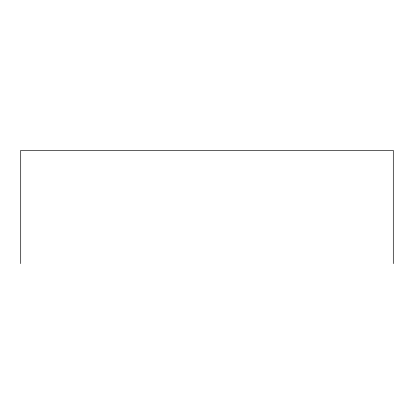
<?xml version="1.0" encoding="UTF-8"?>
<svg xmlns="http://www.w3.org/2000/svg" width="414" height="414" viewBox="0 0 414 414"><rect width="100%" height="100%" fill="white"/><g stroke="black" fill="none" stroke-linecap="round" stroke-linejoin="round"><path stroke-width="0.62" d="M393.3 263.609L393.3 150.391L20.7 150.391L20.7 263.609"/></g></svg>
